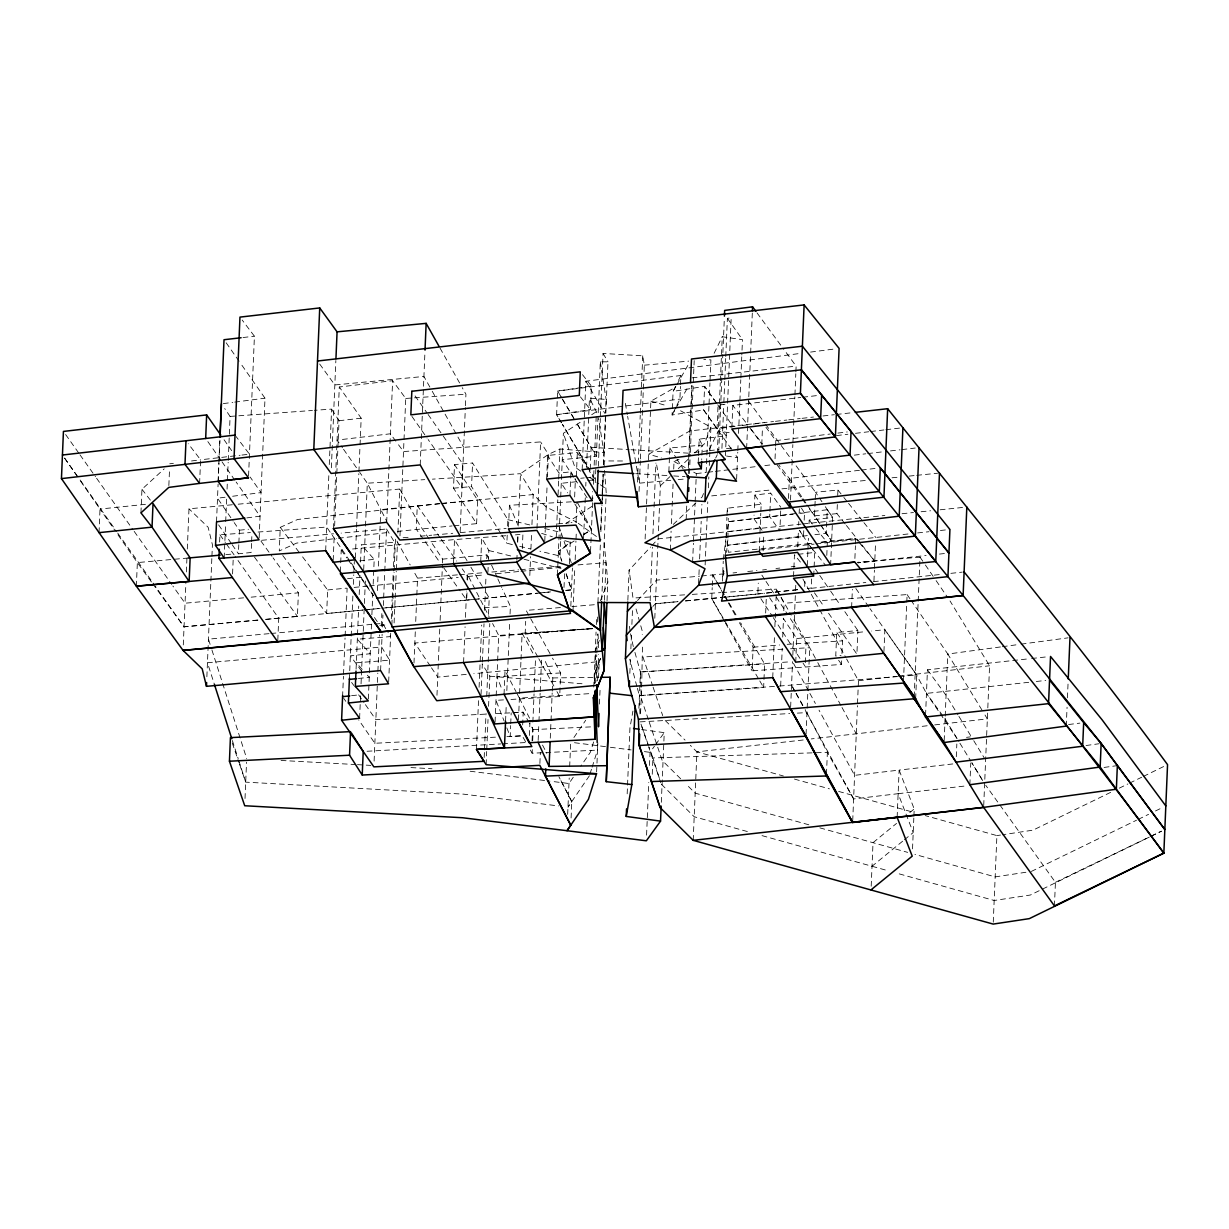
<?xml version="1.0" encoding="UTF-8"?>
<svg xmlns="http://www.w3.org/2000/svg" width="1229" height="1229" viewBox="0 0 1229 1229"><rect width="100%" height="100%" fill="white"/><g stroke="black" fill="none" stroke-linecap="round" stroke-linejoin="round"><path stroke-width="0.75" stroke-dasharray="5 3.75" d="M99.027 532.649L100.01 509.052L79.608 479.725M136.358 586.187L137.356 562.59L116.478 532.664M140.951 512.862L141.95 489.265L164.194 468.879M168.849 485.563L169.541 469.232M183.29 644.948L185.871 583.437M186.347 571.946L186.916 558.565M187.315 548.994L188.989 508.821L232.65 504.72M199.605 483.396L200.588 459.8L188.221 443.7M206.871 676.764L210.804 583.022M210.881 581.102L211.849 558.15M211.926 556.23L212.417 544.754L208.131 527.272L188.989 508.821M218.086 481.307L219.853 439.214M216.519 521.818L218.101 484.18M218.178 482.275L218.977 463.149M219.069 461.228L219.945 440.182M219.638 542.05L219.93 534.784L250.424 532.572M224.17 557.997L225.614 523.569M225.69 521.649L226.643 498.697M227.058 489.127L228.179 462.334M228.256 460.429L230.1 416.416L224.707 408.55M232.573 573.928L233.187 559.395M251.546 543.418L251.162 552.497L238.411 553.803L238.795 544.724M238.872 542.911L239.409 530.206L234.186 522.586M248.565 475.976L254.418 336.208L242.19 320.047M251.622 541.605L251.93 534.338M245.017 798.497L246.537 762.195M259.15 537.872L265.003 398.196L240.193 362.801M439.905 503.537L297.633 519.483L280.258 527.349L279.275 550.945L296.65 543.08L336.531 538.456M277.815 640.048L278.722 618.264L235.169 556.43M265.295 619.37L297.418 616.436L298.401 592.839L273.068 557.828M325.67 550.653L328.88 474.133M329.28 464.562L331.6 409.088L314.363 410.332M331.369 467.788L335.855 360.558M362.616 610.091L326.653 613.548L327.651 589.951L301.059 554.832M333.366 528.562L339.296 386.981L392.619 380.698L405.739 398.457L399.963 536.274M333.182 560.393L334.227 535.521M334.626 525.966L337.837 449.43M337.914 447.525L339.035 420.733L331.6 409.088M340.325 571.808L340.617 564.557M340.694 562.744L341.232 550.039L345.011 549.686M342.584 696.674L343.444 676.257M343.521 674.352L345.042 638.005M345.119 636.084L347.131 588.261M349.374 679.407L351.11 637.959M351.187 636.038L352.877 595.865M353.353 584.374L353.752 574.819M353.844 572.898L354.321 561.423M355.319 557.843L356.518 529.146M356.594 527.241L358.837 473.672M358.914 471.752L359.959 446.88M360.051 444.975L361.172 418.183L339.296 386.981M356.072 669.191L357.439 636.668M357.516 634.748L358.714 606.051M359.191 594.575L360.005 575.433M360.558 562.052L361.28 544.831L394.524 542.235L393.311 570.932M363.692 569.795L367.317 483.197L359.759 472.412M359.605 718.289L360.573 695.322M361.049 683.846L364.091 611.151M364.414 603.5L365.459 578.629M368.347 699.009L371.557 622.473M371.88 614.823L372.771 593.776M373.17 584.221L374.2 559.349L361.28 544.831M377.395 590.581L378.102 573.636M378.424 566.108L380.79 509.62L367.317 483.197L424.758 479.633M374.108 761.12L377.81 673.108M377.887 671.203L379.408 634.855M381.313 626.283L381.85 613.578M386.689 522.279L392.619 380.698M380.606 670.588L382.127 634.241M382.434 627.02L382.941 615.099M383.34 605.544L383.571 599.798M383.663 597.878L384.708 573.006M384.785 571.101L386.551 529.008L341.124 533.109M388.671 681.895L390.745 632.152M391.314 618.755L392.112 599.629M392.189 597.709L393.234 572.837M391.867 625.039L394.079 572.33M394.156 570.44L395.508 538.44L410.194 564.925M394.094 622.965L395.062 600.013M395.139 598.093L396.26 571.301M396.337 569.396L397.459 542.603M397.873 533.048L399.717 489.034L234.555 504.535M420.21 464.931L424.942 352.062M413.989 663.015L415.325 630.876M415.725 621.459L416.754 596.987M416.831 595.097L417.537 578.152L413.866 571.531M436.971 695.276L439.798 628.019M440.12 620.368L442.44 564.879M442.517 562.959L442.686 559.134L430.181 540.56M453.993 525.751L476.622 523.677L453.516 488.19L454.5 464.593L472.566 462.995L507.854 519.652L507.546 526.903M453.516 563.189L454.5 539.592L507.93 535.567M460.153 532.034L465.361 407.613M465.453 405.708L465.929 394.217L462.227 387.627M463.579 662.539L465.084 626.775M465.468 617.357L466.574 590.995M467.051 579.704L467.281 574.051L489.096 616.697M466.989 592.839L466.697 600.105L381.543 608.278M467.527 580.134L467.681 576.509L462.196 568.797M500.817 533.54L471.567 486.592L472.566 462.995M476.622 523.677L477.605 500.08L454.5 464.593M480.723 561.638L481.707 538.041L488.85 550.546L488.466 559.625M476.468 749.398L478.603 698.564M479.08 687.272L481.691 625.039M481.046 694.554L482.321 663.952M482.398 662.032L484.011 623.764M484.564 610.367L486.008 575.94M486.73 558.719L486.899 554.893L442.686 559.134M487.928 572.33L488.159 566.892M488.527 614.331L489.203 598.001L484.395 589.889M484.18 757.494L484.426 751.749M484.503 749.844L486.023 713.481M486.745 696.275L488.113 663.737M488.19 661.832L489.803 623.564M486.131 764.684L486.684 751.503M486.761 749.613L488.021 719.487M488.574 706.322L489.833 676.196L482.106 663.967M495.072 722.053L498.697 635.454L492.599 623.518M512.37 544.57L506.87 543.249L507.254 534.169M508.529 527.041L509.436 505.257L571.316 501.831M504.044 694.262L505.027 670.665L516.011 691.666M505.565 721.177L506.287 703.956M506.84 690.56L509.728 621.69M510.05 614.039L510.373 606.389L502.538 589.213M516.856 560.301L517.086 554.648M517.639 541.467L517.962 533.939M518.346 524.522L520.481 473.687L548.411 454.423L559.932 448.984L603.885 452.549L598.677 418.659M517.686 542.419L517.977 535.153M506.901 736.586L522.217 735.818L510.204 736.448L510.649 725.556M510.726 723.743L511.187 712.851M522.31 548.672L522.924 534.139L515.427 534.861M518.484 719.841L519.514 695.368M519.59 693.494L520.927 661.479M521.004 659.604L522.11 633.242L592.178 628.756L498.697 635.454M537.872 657.054L525.152 634.01L525.689 621.306M522.678 724.926L523.201 712.221L492.583 713.772M529.807 575.495L530.59 556.66M530.913 549.133L531.619 532.188M531.942 524.66L533.202 494.534L520.481 473.687L432.408 479.156M536.981 528.516L540.606 441.918L403.511 451.55L396.952 442.67M529.392 735.48L529.914 722.775M532.065 740.949L532.771 724.004M532.864 722.114L534.047 693.878M534.123 691.988L535.46 659.988M597.279 744.436L597.524 750.12L532.157 753.208L532.311 749.582M532.695 740.503L533.14 729.611L529.53 723.282M546.628 479.064L547.612 455.467L577.338 452.472L588.184 469.34M544.77 541.037L545.246 529.73M545.323 527.856L547.135 484.549M547.458 477.021L548.411 454.423L540.606 441.918M538.164 740.396L538.87 723.451M538.947 721.561L540.13 693.325M540.207 691.435L541.543 659.435M539.884 763.501L540.345 752.609M561.423 422.699L556.629 414.649L557.613 391.052L591.441 386.075L590.458 409.672L556.629 414.649L561.469 422.791M556.215 537.472L557.797 499.819M558.074 494.841L558.673 480.324M558.673 479.11L559.932 448.984M550.285 738.183L552.174 692.987M552.267 691.113L552.82 677.932L544.155 658.959M557.444 574.88L559.533 525.136M559.61 523.216L563.374 433.299L582.254 420.932M560.685 541.528L560.071 556.061L561.883 561.392M560.762 539.715L561.054 532.464L559.425 527.687M564.003 587.477L564.603 572.96M510.972 699.455L559.687 696.536L560.67 672.939L552.497 658.129M569.933 495.456L570.917 471.859L558.98 473.057L547.612 455.467M569.319 564.126L570.225 542.342L573.497 540.391M574.65 496.962L575.402 478.803M570.824 606.174L572.422 568.059M576.355 476.069L577.338 452.472M576.094 521.48L576.862 503.337M573.021 610.659L574.834 567.352M575.157 559.825L575.94 541.006M576.017 539.116L576.247 533.463M567.675 814.381L569.211 778.003M569.672 766.712L570.625 744.113M582.147 469.708L585.864 381.22L801.016 353.337M571.086 817.976L571.762 801.631L559.564 777.942M583.606 537.764L585.373 495.671M585.772 486.1L585.926 482.275M586.571 466.974L589.459 398.104L606.112 399.456L605.559 412.852M590.227 469.109L591.134 447.341L575.817 421.608M592.117 500.618L592.501 491.539M592.962 480.647L593.115 477.021L589.167 470.876M590.55 551.406L592.808 497.745M593.361 484.349L594.083 467.128M594.16 465.223L596.403 411.638L589.459 398.104M595.266 482.674L600.336 361.802L607.986 361.848L603.716 463.886M598.323 466.329L600.336 418.49M600.413 416.585L603.055 353.445L642.736 355.826L644.349 365.182L640.417 458.924M593.761 687.042L595.128 654.366M595.189 652.753L596.065 632.044M596.372 624.516L596.695 616.973M600.658 529.745L601.703 504.689M602.149 493.966L602.993 474.071M603.393 464.501L605.467 414.757M602.21 499.65L603.255 474.717M597.924 602.502L600.413 543.187M600.889 531.711L602.01 504.935M602.102 503.014L603.301 474.317M603.7 464.746L603.854 460.921L624.347 460.998M595.573 682.986L596.756 654.75M596.833 652.876L597.617 634.041M597.494 680.897L598.6 654.535M598.538 677.932L599.23 661.601L600.535 658.298M601.718 599.967L606.127 494.734M606.204 492.829L603.854 460.921M596.618 771.904L597.832 742.869M599.46 704.063L600.09 689.008M604.453 600.259L606.02 562.605L604.146 542.097M607.034 600.643L607.817 581.824L606.02 562.605L577.461 564.971M627.85 600.228L629.11 570.102L650.556 547.013M637.452 482.106L638.174 464.885M638.25 462.964L640.248 415.141M640.34 413.221L642.736 355.826M629.847 673.354L630.477 658.283M630.861 648.881L631.506 633.811M631.89 624.409L632.52 609.338M639.049 491.446L640.34 460.844M627.174 793.842L629.939 727.952L632.92 711.084M645.117 538.978L650.894 401.161L675.612 387.181M638.88 708.288L639.879 684.691M639.956 682.878L640.401 671.986L633.811 648.405M640.555 713.45L641.569 688.977M641.646 687.103L642.521 643.842M650.156 600.781L652.399 547.212M652.952 533.816L653.997 508.944M654.074 507.024L655.917 463.026M654.796 618.279L657.653 550.162M657.73 548.288L660.342 485.778L656.317 462.872M646.577 835.167L648.789 782.443M649.496 765.498L650.049 752.332L654.412 746.264M652.246 774.27L652.922 757.924L649.112 747.109M668.853 471.583L669.851 447.986L702.312 445.082L701.698 459.6M670.312 549.993L671.095 531.174M671.418 523.646L673.077 484.103M673.707 469.048L674.03 461.505L679.069 459.247M661.325 802.307L664.244 732.653L640.77 729.427M676.795 405.447L679.914 399.102L680.436 386.398M680.513 384.585L680.897 375.506L557.613 391.052L561.499 397.566L557.613 391.052M686.166 519.421L686.719 506.025M688.317 467.773L691.773 385.507M688.317 473.626L688.962 458.325M689.039 456.405L692.004 385.614M689.469 473.503L690.268 454.377M690.345 452.456L694.201 360.635M692.618 562.068L693.417 543.249M693.494 541.359L695.076 503.706M695.153 501.831L696.336 473.58L693.141 471.859M698.195 462.734L698.425 457.296M698.502 455.483L699.193 439.137L726.247 435.834L719.718 428.399M698.579 583.452L699.209 568.382M699.608 558.98L701.191 521.311M701.498 513.783L701.897 504.382M706.168 472.443L708.964 405.816M709.041 403.911L709.932 382.864M710.009 380.944L710.9 359.897L703.787 359.482M693.202 840.344L696.92 751.856L690.314 745.312M705.139 564.941L707.781 501.801M708.365 487.821L708.826 476.929M709.302 465.453L709.87 452.057M709.947 450.152L710.915 427.185L679.545 410.209M735.034 426.432L717.045 428.752L718.028 405.155L727.03 403.988M717.337 453.455L719.349 405.616M719.426 403.711L720.302 382.665M720.394 380.744L722.237 336.746L742.47 339.65L741.824 354.966M724.603 621.536L711.745 598.538L712.206 587.646M712.282 585.834L712.743 574.942L725.632 573.666M718.719 451.995L720.808 402.252M720.885 400.331L721.853 377.38M721.93 375.459L722.806 354.413M722.898 352.508L724.342 318.065M721.93 448.416L723.773 404.418M723.85 402.497L724.726 381.451M724.818 379.546L725.694 358.499M725.771 356.579L727.384 318.311L731.178 317.85L725.709 448.539M725.417 455.606L725.648 449.875M722.406 581.163L723.251 561.192M723.313 559.379L725.801 539.577M725.31 555.416L726.907 517.301M726.984 515.489L727.291 508.222L761.166 504.243L760.859 511.51M731.885 427.185L732.807 405.401L800.832 397.459M727.86 539.777L726.508 552.405M727.937 537.964L728.29 518.269M736.617 479.325L737.753 452.195M737.815 450.628L738.137 442.962M738.537 433.407L739.827 402.789M739.904 400.884L740.78 379.838M740.872 377.917L741.748 356.871M746.633 448.401L748.722 398.657M748.799 396.737L752.332 312.55M762.026 530.298L753.899 518.684L754.053 515.059M754.36 507.792L754.898 495.087L770.675 493.106L780.845 507.331M841.665 660.818L841.512 664.443L752.133 670.819L753.131 647.222L739.351 622.581M761.765 444.621L762.441 428.276M759.184 551.437L759.875 535.107M759.937 533.294L760.782 513.323M724.649 597.263L757.817 594.006L758.278 583.114M763.132 550.899L763.808 534.554M765.667 613.056L766.266 598.523M780.692 510.972L779.862 530.928L769.692 516.702L769.846 513.061M769.922 511.249L770.675 493.106M637.39 688.332L639.418 695.583L763.639 687.549L764.622 663.967L740.611 622.75M775.038 458.77L775.499 447.894M775.576 446.066L775.806 440.627L765.959 427.277M772.734 677.64L774.47 636.223M774.869 626.805L776.451 589.152L722.898 592.47M780.661 686.074L782.228 648.42M782.704 637.114L783.503 618.295M783.81 610.767L784.133 603.224L780.722 596.971M788.511 498.452L789.356 478.48L778.925 465.054M790.524 500.049L792.843 444.575M792.92 442.655L794.856 396.737M794.933 394.832L795.808 373.785M795.885 371.865L796.131 366.119L784.962 350.926M793.55 576.509L794.456 554.725L802.153 564.219M790.646 707.044L792.551 661.663M792.828 655.287L794.671 611.289M794.748 609.369L795.47 592.148M795.547 590.243L795.793 584.497M797.744 546.92L798.42 530.59M798.65 525.136L798.804 521.511M799.188 512.432L799.342 508.806M795.747 662.139L796.73 638.542L783.18 618.172M807.315 535.614L727.629 545.23L803.505 536.505L803.812 529.238M804.196 520.174L804.488 512.908L801.492 508.268M804.688 586.448L804.995 579.182M807.284 565.494L807.883 550.976M807.96 549.163L808.421 538.271M809.035 523.754L809.189 520.113L832.617 517.501L830.635 564.695M805.272 662.692L806.116 642.721L788.634 615.99M811.57 578.982L811.186 588.061L807.376 588.476M815.134 501.324L814.52 515.842L819.866 523.738M815.211 499.496L815.518 492.245L792.843 461.382M806.07 734.312L809.696 647.698L792.152 616.804M813.736 576.017L814.044 568.766M814.12 566.938L814.735 552.42L812.553 549.517M858.103 541.298L855.722 538.486L831.634 541.098L826.287 533.325L827.286 509.728L798.819 513.154M826.794 555.4L827.317 542.696L815.979 528.593M845.229 524L836.949 513.63L837.333 504.551M837.702 495.471L837.932 490.033L815.518 492.245L821.924 501.709M826.472 774.162L827.378 752.378L805.164 709.379M828.607 613.24L856.905 654.151L857.888 630.554L836.749 632.474L835.751 656.071L841.051 655.595M841.957 653.551L842.495 640.847L836.749 632.474M851.62 607.495L852.373 589.352M854.892 558.442L855.43 545.737M855.507 543.925L855.722 538.486L819.605 542.45M852.726 820.649L857.427 705.6M857.504 703.695L858.472 680.728L846.627 659.036M873.942 581.04L874.403 570.148M874.464 568.32L875.463 544.724M871.192 886.217L873.02 842.664L896.555 823.399M883.943 651.493L884.865 629.709L871.73 631.03M897.139 817.285L899.121 770.091L953.643 763.839M903.484 681.204L906.725 604.007M906.802 602.133L907.11 594.59L784.133 603.224M914.192 696.858L918.109 603.116M918.186 601.196L920.045 557.198L857.32 562.314M915.651 698.64L916.634 675.044L884.865 629.709M912.532 848.886L913.823 818.038M913.9 816.21L914.207 808.959L899.121 770.091L854.631 775.345L819.021 710.147M925.56 715.186L927.449 669.805L1010.776 660.772M944.179 740.641L945.132 718.059M945.209 716.169L947.805 654.043L911.396 600.858M956.3 756.695L956.838 743.991M969.85 784.732L970.772 762.948M983.722 805.471L987.732 709.794M987.809 707.873L989.575 665.78L950.032 600.95M993.262 922.211L996.903 835.597L925.13 815.564M1054.436 905.911L1055.434 882.314L985.735 785.3M1066.265 726.078L1067.064 707.243M1067.448 697.826L1068.078 682.771M726.078 537.78L728.613 521.634L796.93 513.384M723.681 570.348L722.56 577.538L724.204 570.317M593.638 741.917L590.396 752.163L580.749 766.281M589.951 774.055L591.564 768.924M592.117 767.219L597.524 750.12M600.382 600.812L607.817 581.824M595.282 650.74L599.337 640.386M600.366 658.805L594.283 674.337L594.698 683.816L594.283 674.337L599.23 661.601L473.841 673.646M710.915 427.185L704.447 443.746L694.8 452.948M703.51 493.536L702.22 496.839L699.455 499.466M714.126 353.291L722.237 336.746M709.363 449.322L718.274 431.133L731.147 432.977M715.662 458.033L717.29 454.73M675.443 386.628L673.093 391.39L672.109 414.987L703.618 409.948L717.045 428.752M678.562 380.268L680.897 375.506M676.011 407.045L672.109 414.987L674.875 410.133M675.858 386.536L673.093 391.39L704.601 386.352L716.999 403.711M676.78 384.907L687.81 365.474M675.781 408.504L688.67 385.845M573.912 737.523L585.695 720.271M573.252 777.25L568.981 783.518L551.867 781.398M589.398 775.76L567.982 807.115L571.762 801.631L558.872 776.667M655.518 744.759L664.244 732.653M651.816 545.661L658.129 538.87L801.047 524.138M637.467 600.535L656.394 580.165L699.593 576.155M652.876 606.481L655.41 603.762L677.993 601.58M660.342 485.778L669.989 476.575M678.254 468.71L689.285 458.202M673.277 524.414L698.087 500.787M909.798 812.569L914.207 808.959M762.026 835.628L872.022 866.261L902.916 840.974M904.39 839.776L913.224 832.555L898.122 793.688L853.648 798.942L827.378 752.378L813.951 752.809M591.687 414.741L596.403 411.638M565.709 523.569L592.455 506.025M574.158 540.975L558.427 551.283L560.071 556.061L539.884 551.191M583.606 534.784L591.472 529.622L576.939 501.524M583.299 534.523L591.472 529.622L574.849 504.044M1110.647 792.352L1033.036 830.143L1002.326 834.783M1119.266 788.158L1127.884 783.964M1129.605 783.119L1141.68 777.235M1143.4 776.405L1164.093 766.328M1031.315 871.438L1136.502 820.219M1138.223 819.374L1148.577 814.335M1155.475 810.971L1162.373 807.622M1149.315 837.087L1030.317 895.035L994.184 900.488L895.726 872.897M1151.035 836.258L1161.374 831.219M1055.434 882.314L1149.453 836.949M1151.158 836.135L1161.405 831.188M996.903 835.597L1000.514 835.059M1025.892 872.267L995.167 876.891L914.944 854.416M1086.052 745.511L1099.264 743.714M1104.072 767.434L1117.345 765.621M1000.437 646.946L947.805 654.043L982.401 710.777M1002.311 646.7L1019.225 644.426M1021.115 644.165L1068.093 637.836M753.269 424.066L760.797 423.083M223.355 403.588L232.819 402.359M234.708 402.113L265.003 398.196M810.541 352.093L835.29 348.882M169.756 463.794L173.381 463.318M191.524 460.967L200.588 459.8M742.224 425.495L747.631 424.804L732.807 405.401M225.076 497.238L217.518 498.221L233.141 521.065M232.65 496.255L261.04 492.583L250.163 477.052M246.799 517.901L260.056 516.18L236.122 481.998M556.629 414.649L679.914 399.102M753.899 518.684L769.692 516.702M966.516 737.354L970.295 736.878M1068.554 724.526L1079.892 723.113M775.806 440.627L830.358 434.006M837.871 433.1L847.288 431.947M814.904 534.692L826.287 533.325M694.201 452.472L707.474 450.889M709.379 450.674L718.873 449.553M726.462 448.646L732.146 447.971M836.503 435.588L847.887 434.236M855.476 433.33L868.765 431.748M870.654 431.533L883.943 429.95M885.848 429.72L901.026 427.922M696.336 473.58L705.845 472.474M707.75 472.259L713.465 471.583M715.37 471.368L755.343 466.697M764.853 465.591L770.568 464.915M854.324 455.145L865.754 453.808M867.659 453.593L882.883 451.811M890.487 450.92L900.012 449.814M901.917 449.584L915.236 448.032M859.44 470.308L789.356 478.48L802.03 497.269M861.345 470.077L876.492 468.31M760.167 527.84L726.293 531.819L728.336 552.267L812 543.295M243.019 337.529L254.418 336.208M339.035 420.733L361.172 418.183M802.721 397.244L819.743 395.262M338.421 538.241L389.701 532.295M397.29 531.42L452.118 525.935M728.613 521.634L793.12 514.214M800.709 513.338L804.488 512.908M204.352 459.369L240.07 455.268M241.959 455.053L249.472 454.192L236.122 436.572M798.143 554.31L814.735 552.42M858.472 680.728L896.479 676.396M898.368 676.18L989.575 665.78M927.173 725.771L811.263 738.921M934.701 724.91L987.348 718.873L983.4 712.39M898.122 793.688L965.825 785.915M692.096 377.841L796.131 366.119M760.229 423.022L689.868 430.933L648.666 454.254L661.34 457.879M762.134 422.807L773.548 421.532M775.453 421.317L786.852 420.041M788.757 419.826L800.171 418.536M802.076 418.321L813.49 417.046M823 415.97L834.399 414.695M836.304 414.48L853.418 412.56M811.801 543.31L808.19 543.71L799.464 530.267M820.818 542.296L831.634 541.098L821.064 525.444M803.213 739.981L696.92 751.856L783.411 776.006M347.53 578.69L363.738 576.908M762.61 569.979L766.435 569.549M775.96 568.489L779.77 568.075M791.199 566.799L795.025 566.369M757.817 594.006L799.741 589.336M351.586 695.675L358.791 694.892M759.399 550.054L814.12 544.124M816.01 543.925L909.998 533.77M917.602 532.94L929.016 531.711M940.415 530.482L949.925 529.453M861.775 544.754L874.771 561.069L857.919 562.821L926.113 555.508M939.432 554.079L948.942 553.05M1012.665 660.557L1029.702 658.713M1031.607 658.498L1048.644 656.655M1028.719 682.31L926.466 693.402L916.634 675.044L869.978 608.616M1036.293 681.481L1045.756 680.451M766.497 593.085L798.328 589.69M811.432 588.292L850.729 584.098M854.493 583.698L865.831 582.485M873.389 581.67L941.429 574.358M950.877 573.344L962.215 572.13M145.452 504.336L100.01 509.052L115.388 531.097M359.744 560.854L374.2 559.349M802.952 523.938L871.545 516.856M873.45 516.672L884.88 515.489M902.04 513.722L913.47 512.539M921.089 511.756L930.614 510.772M940.154 509.789L963.014 507.423M358.407 678.454L369.268 677.317L366.918 674.69M580.718 478.265L584.267 477.912M586.033 477.728L593.115 477.021M576.478 481.722L561.361 483.274L567.583 492.86M587.815 480.554L595.389 479.786L590.534 471.644M239.409 530.206L248.504 529.269M711.699 495.886L772.442 489.803M781.936 488.85L867.351 480.278M892.024 477.804L899.613 477.052M909.107 476.099L914.806 475.531M916.696 475.331L937.573 473.242M796.73 638.542L864.233 631.783M439.844 503.767L380.79 509.62L386.843 521.48M441.749 503.583L533.202 494.534L546.352 507.116L576.724 522.171L571.009 522.678M836.949 513.63L814.52 515.842L806.593 505.042M733.006 572.944L736.693 572.576M747.754 571.485L756.956 570.579M549.056 592.071L477.927 599.061M565.893 590.396L571.5 589.843L564.756 569.334M685.459 600.966L722.806 597.448M467.681 576.509L484.825 574.834M496.27 573.713L519.13 571.47M521.035 571.285L562.959 567.183M367.041 609.615L265.464 619.462M368.915 609.43L380.191 608.324M472.412 599.537L466.697 600.105L461.213 592.393M474.317 599.353L537.196 593.192M539.101 593.008L550.546 591.886M565.786 590.396L571.5 589.843L566.093 573.835M327.651 589.951L346.578 588.138M354.136 587.416L367.394 586.141M369.284 585.956L458.217 577.415M364.506 609.922L379.638 608.463M685.536 600.858L764.622 593.269M466.237 674.383L437.739 677.118L431.487 667.823M385.829 607.787L476.053 599.245M441.779 503.368L477.605 500.08M352.554 548.994L454.5 539.592L467.035 560.685M243.603 597.847L185.041 603.209L172.874 586.018M251.162 597.156L298.401 592.839M701.467 575.986L712.743 574.942L717.536 583.176M257.737 620.061L184.043 626.805L152.918 583.99M655.41 603.762L677.947 601.672M644.349 365.182L688.655 361.126M670.788 480.293L639.403 483.166L627.635 416.339M678.178 479.617L685.552 478.941M261.623 540.299L333.551 533.801M403.127 537.749L410.763 537.073M420.303 536.213L431.748 535.183M433.653 535.014L452.733 533.294M460.368 532.618L506.148 528.501M557.659 523.892L569.104 522.863M188.206 558.012L137.356 562.59L151.812 582.469M225.875 554.632L233.418 553.956M257.89 620.138L184.043 626.805L155.3 586.202M269.028 633.657L208.454 639.141L211.357 648.19M270.918 633.488L373.124 624.255M375.014 624.071L382.588 623.395L387.012 630.738M453.516 488.19L471.567 486.592M753.131 647.222L779.616 644.979M787.19 644.334L842.495 640.847M560.455 607.556L526.135 610.414L529.776 616.989M571.884 606.604L596.664 604.53M525.152 634.01L593.776 628.296L414.818 643.044L430.442 666.287M417.537 578.152L457.526 574.865M459.431 574.711L484.395 572.637M491.8 572.038L518.607 569.826M520.359 569.672L560.409 566.369M897.692 676.58L776.344 686.289M899.582 676.426L916.634 675.044M230.1 416.416L312.458 410.471M258.044 532.034L326.653 527.057L350.111 561.361M405.739 398.457L465.929 394.217M640.847 687.011L640.401 671.986L790.646 661.786M774.454 686.427L639.418 695.583L639.971 714.356M640.401 671.986L764.622 663.967M516.856 693.279L519.391 698.133L591.349 693.525M684.645 594.851L632.996 598.047L629.11 570.102M692.296 594.375L720.977 592.593M560.67 672.939L496.962 676.749L502.384 690.498M503.475 699.9L495.978 700.346L504.105 720.977M782.858 649.189L642.921 656.977L652.507 685.413M790.524 648.774L809.696 647.698L816.87 660.987M640.201 721.869L789.725 713.557M797.391 713.127L806.977 712.59M367.041 751.257L500.71 743.929M502.615 743.822L527.441 742.454M512.908 712.759L523.201 712.221L528.624 721.715M484.272 607.725L510.373 606.389M379.807 625.284L387.412 624.9M484.933 714.157L375.859 719.672L365.09 704.14M495.425 737.17L374.86 743.268L358.73 719.964M533.14 729.611L591.041 726.877M812.046 752.87L652.922 757.924L660.634 782.32L648.589 746.74M552.82 677.932L598.646 677.363M281.072 760.444L355.58 764.546M357.485 764.653L370.851 765.39M410.962 767.587L431.978 768.739M239.594 764.346L245.708 782.151L463.456 794.134L558.488 805.932M591.134 447.341L629.094 449.614M630.999 449.722L687.948 453.148M635.7 473.672L671.771 475.838M673.676 475.946L685.06 476.637M489.833 676.196L583.114 683.831M470.154 771.244L549.977 781.168M574.481 742.715L608.493 747.032M610.383 747.278L631.153 749.92M644.38 751.61L650.049 752.332M726.493 456.051L737.523 457.634L734.235 453.025M507.854 519.652L531.711 525.397M544.555 528.485L561.054 532.464L563.466 539.577M519.713 546.337L530.713 548.994M488.85 550.546L511.064 556.046M524.03 559.256L561.054 568.412M794.456 779.078L829.421 788.849M838.624 791.415L914.084 812.477M808.851 824.797L695.184 793.151L685.936 783.994M819.851 827.854L907.663 852.373M747.355 831.541L694.201 816.747L661.171 784.056M872.022 866.261L888.429 870.854M650.894 401.161L667.193 405.831M541.605 533.371L552.343 536.735M564.864 540.668L570.225 542.342L558.427 551.283L561.592 560.301M674.03 461.505L685.183 467.542M580.81 471.199L574.803 467.005L563.374 433.299M589.828 477.482L598.846 483.765M600.351 484.81L606.358 489.004M578.244 523.277L601.089 539.884M665.212 720.486L685.029 740.088M680.651 778.771L662.17 760.459L648.973 721.377M362.217 669.406L356.333 662.815L389.578 660.203L381.604 646.992L207.471 662.738L214.414 684.445M859.301 542.711L874.771 561.069M809.189 520.113L814.858 527.18M811.601 547.95L808.19 543.71L811.463 548.073M812.722 549.363L825.197 564.879M837.932 490.033L842.664 495.963M843.847 497.438L847.395 501.893M848.578 503.368L862.758 521.157M863.941 522.648L875.77 537.472M846.412 525.49L860.592 543.279M582.515 374.691L591.441 386.075M580.411 396.859L590.458 409.672M751.103 429.274L762.687 444.176M141.95 489.265L150.814 500.695M280.258 527.349L299.907 553.311M282.747 555.523L326.653 613.548M395.861 441.196L390.392 433.791L337.069 440.074L342.476 447.771M748.615 401.207L764.484 422.807M765.621 424.343L791.706 459.83M749.89 427.876L761.227 443.316M777.112 464.915L800.924 497.315M802.045 498.866L805.456 503.491M757.033 312.903L783.841 349.405M361.587 671.095L350.357 655.81L370.252 653.72L357.332 639.218L390.561 636.607L387.903 632.213M351.617 682.464L353.86 685.521M927.449 669.805L946.084 695.337L957.944 714.786M942.904 715.923L926.466 693.402L939.125 712.083M319.663 364.014L334.841 384.938L423.913 376.458L431.318 389.639M260.963 541.083L271.978 556.307M254.464 557.06L297.418 616.436M716.63 403.281L704.601 386.352L703.618 409.948L733.145 451.489M717.736 404.817L733.037 426.355M440.289 537.979L417.276 505.626L416.278 529.223L439.291 561.576M441.38 539.516L456.727 561.1M443.684 567.737L460.122 590.857M727.384 318.311L742.47 339.65M65.644 434.544L78.902 453.286M80.008 454.853L95.493 476.714M96.599 478.265L133.07 529.807M134.176 531.374L171.768 584.466M64.645 458.14L79.025 478.45M80.131 480.001L116.617 531.543M117.723 533.094L154.193 584.635M219.93 534.784L225.383 542.511M226.474 544.063L234.094 554.878M855.86 588.537L868.734 606.803M341.232 550.039L346.747 557.889M347.853 559.456L355.58 570.456M356.687 572.023L373.247 595.573M415.079 395.892L426.985 412.883M428.076 414.434L442.148 434.513M443.223 436.065L462.718 463.871L461.735 487.467L428.168 439.567M411.93 416.401L427.077 438.031M343.552 449.307L358.668 470.876M226.182 342.799L239.117 361.265M224.062 439.767L231.682 450.644M207.855 441.61L220.897 460.245M221.988 461.812L235.031 480.447M64.584 458.11L78.548 478.173M374.43 617.511L378.732 623.733M358.638 694.815L364.014 702.589M343.659 698.226L345.81 701.329M815.441 569.181L818.698 573.897M819.789 575.479L829.59 589.643M830.681 591.21L840.467 605.375M844.83 611.673L857.888 630.554M814.443 592.777L824.244 606.942M827.286 509.728L832.617 517.501L823 503.291M838.639 660.265L841.512 664.443M920.045 557.198L924.331 563.45M925.391 565.002L935.039 579.074M936.114 580.641L947.897 597.816M907.11 594.59L910.32 599.291M754.898 495.087L761.166 504.243M218.608 524.86L231.113 543.141M232.158 544.662L238.411 553.803M351.171 562.928L373.555 595.666M820.941 525.305L831.634 541.098M940.185 713.634L957.068 738.537M803.09 498.836L806.27 503.521M807.315 505.088L820.004 523.877M429.136 539.009L419.765 525.075L399.717 489.034M769.631 597.786L779.017 611.888M761.888 575.126L764.976 579.842M766.005 581.409L775.253 595.558M776.282 597.125L787.605 614.423M760.905 598.723L772.211 616.006M773.241 617.588L802.045 661.601M803.059 663.184L805.118 666.318M573.774 477.251L562.344 459.677L596.372 456.189L576.032 421.993M574.803 478.849L587.262 498.037M799.495 530.313L803.505 536.505M570.917 471.859L572.714 474.64M669.851 447.986L675.981 457.649M676.995 459.262L683.124 468.94M501.831 535.153L506.87 543.249M958.927 716.399L972.769 739.09M973.752 740.718L984.629 758.554M945.086 718.934L958.927 741.625M959.91 743.238L970.849 761.135M386.551 529.008L394.524 542.235M562.406 399.102L574.849 419.995M590.15 470.937L562.375 424.297L589.567 470.016M562.467 399.195L575.064 420.364M470.891 567.168L483.427 588.261M585.864 381.22L604.822 413.328M603.055 353.445L607.986 361.848M718.504 584.835L724.265 594.728M725.233 596.372L728.106 601.319M729.074 602.963L736.755 616.159M711.745 598.538L758.831 679.314M759.799 680.958L763.639 687.549M523.124 737.4L526.734 743.729M530.344 750.043L532.157 753.208M780.138 595.666L776.451 589.152L779.862 595.404M781.06 597.294L791.23 615.176M795.194 691.697L791.568 685.26L795.209 691.942M796.1 693.294L804.258 707.766M440.028 348.084L461.305 385.983M432.239 391.283L463.702 447.31M712.743 574.942L723.758 594.652M724.664 596.295L727.43 601.227M728.336 602.871L735.679 616.006M725.525 623.18L752.133 670.819M530.682 618.633L551.591 656.486M538.778 658.698L556.046 689.961M556.952 691.604L559.687 696.536M802.89 578.951L845.721 657.377M793.473 663.337L808.989 691.758M809.896 693.433L815.38 703.464M796.131 693.617L804.35 708.672M805.256 710.331L853.648 798.942M817.777 662.646L841.112 705.815M842.003 707.474L856.367 734.051M522.11 633.242L533.755 654.796M699.193 439.137L702.312 445.082M542.527 745.051L546.828 753.377M519.391 698.133L530.068 719.149M486.899 554.893L488.466 558.319M491.585 565.186L497.069 577.2M497.853 578.92L501.755 587.508M509.436 505.257L518.361 526.089M506.809 727.86L510.204 736.448M648.466 745.312L640.831 723.666L647.99 744.974M232.25 742.977L238.979 762.564M653.106 687.18L662.692 715.616M648.374 719.595L641.185 698.272L640.908 688.885M564.065 541.344L572.499 566.246M211.926 649.987L246.691 758.554M232.373 740.534L238.18 758.631M238.749 760.444L245.708 782.151M636.038 608.923L642.137 630.692L642.245 634.456M633.304 646.592L630.492 633.749M636.883 686.519L629.755 659.205M625.346 403.358L627.312 414.496M600.336 361.802L606.112 399.456M629.448 626.298L630.231 631.89M727.291 508.222L727.614 511.571M597.34 617.019L597.601 622.719M595.435 654.535L596.572 681.05M598.077 633.995L598.692 648.897M982.662 780.538L971.832 762.748L982.647 780.523"/><path stroke-width="1.5" d="M661.171 806.07L660.541 821.126L626.222 816.425L631.844 784.578L606.266 781.675L610.106 677.225L600.551 677.333M606.266 781.675L610.106 677.225M355.995 671.095L355.35 686.412L388.579 683.8L380.606 670.588L206.472 686.335L202.201 668.853L183.06 650.402L136.358 586.187L61.45 478.619L63.432 431.425L206.656 414.91L220.805 435.097M185.978 440.765L184.98 464.362L199.605 483.396L248.488 477.789L234.032 458.694L239.962 317.113L319.724 307.941L337.069 331.845L335.947 358.638M189.143 581.44L190.142 557.843L153.026 503.552L152.043 527.149L189.143 581.44L136.358 586.187L232.419 577.553M205.673 438.507L206.656 414.91M206.472 686.335L206.641 682.51M219.93 437.294L224.016 339.726L241.114 337.745M224.17 557.997L215.536 545.415L216.488 522.448M220.268 432.531L221.466 403.834M583.529 539.669L590.473 553.219L569.242 565.939L557.444 574.88L570.517 613.44L277.739 641.861L218.946 558.381L219.33 549.302M229.439 761.227L230.422 737.63L350.557 731.624L349.558 755.221L362.232 775.053L539.808 765.329L570.778 825.227L566.999 830.712L462.473 817.731L244.725 805.748L229.439 761.227L349.558 755.221M319.724 307.941L313.794 449.507L331.123 473.426L420.21 464.931L459.999 535.798M505.565 721.177L504.443 747.969L476.468 749.398L484.026 761.319L373.877 766.865L341.601 720.271L342.645 695.399M341.601 720.271L359.605 718.289L348.391 703.003L349.42 678.131M362.232 775.053L363.216 751.457L351.525 733.145M425.019 350.142L426.14 323.365L337.069 331.845M570.778 825.227L545.492 776.144L545.799 768.893M606.389 765.698L549.102 766.42L550.131 741.947M544.693 542.911L536.904 530.406L399.809 540.038L386.689 522.279L333.366 528.562L363.6 571.685L516.764 562.175L544.693 542.911L556.215 537.472L600.182 541.037L594.39 503.383L602.056 503.429L597.125 495.026L598.17 470.154M504.044 694.262L529.084 742.746L595.051 739.259L594.145 716.876L595.251 690.529M595.051 739.259L597.34 684.661M463.579 662.539L494.995 723.942L594.145 716.876L593.3 697.934L604.115 670.312L600.428 630.585L601.626 601.887M598.508 726.662L599.061 713.481M604.376 602.149L602.318 651.093L413.835 666.64L393.772 630.615L183.06 650.402L277.739 641.861M606.957 602.533L604.115 670.312L593.3 697.934M855.323 412.345L887.661 408.704C981.863 526.642 1078.279 642.921 1167.55 764.638L1163.848 853.126L1029.334 918.631L993.186 924.085L693.202 840.344L660.188 807.653L639.203 745.465L638.435 719.18L629.294 686.535L625.407 658.59L627.773 602.118M688.24 475.546L687.195 500.418L688.255 502.2L638.404 506.763L637.052 491.661M629.525 680.881L629.294 686.535L772.734 677.64L805.994 736.186L852.649 822.539L983.646 807.361L1116.362 789.218L1163.848 853.126L1054.436 905.911L983.646 807.361L944.102 742.531L903.407 683.078L780.415 691.712L772.734 677.64M626.222 816.425L626.544 808.897M631.844 784.578L635.163 705.492M660.188 807.653L639.203 745.465L639.679 734.159M690.498 382.603L691.497 359.006L802.383 346.209L949.925 529.453L947.943 576.647L721.577 601.135L727.353 575.863L725.31 555.416L759.184 551.437L762.902 556.338L797.513 552.374L813.736 576.017L793.473 578.321L804.457 591.886M688.716 491.308L688.87 487.683M688.255 502.2L668.853 471.583L701.313 468.679L701.621 461.413M687.195 500.418L704.954 501.478L705.999 476.606M704.954 501.478L716.292 478.327L717.014 461.105M724.419 316.145L724.649 310.415L752.578 306.82L755.927 311.383M752.409 310.645L752.578 306.82M790.355 503.875L790.201 507.7L731.808 428.998L820.634 418.643C935.684 562.959 1054.282 704.601 1163.848 853.126M317.497 361.019L804.119 304.915L800.402 393.403L820.634 418.643L821.633 395.047L801.4 369.806L623.057 390.361L622.074 413.958L638.404 506.763M602.056 503.429L582.147 469.708L835.397 436.879L839.1 348.391L804.119 304.915M887.661 408.704L883.943 497.192L686.166 519.421L644.948 542.742L670.312 549.993L704.985 568.766L698.502 585.327L654.412 627.358L625.407 658.59M698.502 585.327L935.761 561.53L899.213 516.18L902.916 427.692M919.046 447.586L915.344 536.074L692.618 562.068M935.761 561.53L939.478 473.057M218.946 558.381L325.67 550.653L381.082 631.737L340.249 573.636L521.926 557.736L508.453 528.854L575.94 525.121L590.473 553.219L557.444 574.88L568.873 608.585L600.428 630.585L597.924 602.502L650.064 602.686L654.412 627.358L765.513 616.681L963.121 595.527L966.824 507.039M964.104 571.931L1101.153 743.453L1117.345 765.621L1116.362 789.218L1100.17 767.05L1048.552 703.649L1050.534 656.455L1102.152 719.871L1165.814 805.932M1068.247 679.007L1069.983 637.59M1049.551 680.052L1083.671 722.637L1082.672 746.233L956.07 762.134L925.483 716.999L915.651 698.64L883.866 653.306L795.747 662.139L765.513 616.681M1083.671 722.637L1101.153 743.453L1100.17 767.05L969.85 784.732M594.145 716.876L518.408 721.73L531.834 746.587L476.468 749.398L486.131 764.684L596.541 773.717L588.414 799.357L566.999 830.712L646.346 840.805L660.541 821.126M603.746 650.172L605.098 646.715L603.301 627.497M603.792 650.018L605.098 646.715M714.863 459.692L705.953 477.881L686.965 476.744M627.389 611.397L636.207 601.887M651.616 607.833L626.391 634.994L627.174 640.586M871.038 889.857L912.225 856.152L897.139 817.285L693.202 840.344M670.312 549.993L690.483 540.96L899.213 516.18M1066.265 726.078L944.102 742.531L914.099 698.779M199.605 483.396L168.772 487.391L140.951 512.862L152.043 527.149L99.027 532.649M216.519 521.818L244.909 518.146M215.536 545.415L259.058 539.777L218.086 481.307L248.488 477.789M718.719 451.995L725.248 459.431L698.195 462.734L701.313 468.679M725.248 459.431L721.438 459.892L736.54 481.23L716.292 478.327M821.633 395.047L851.052 431.502L850.053 455.099L774.808 464.224L761.688 446.434L746.633 448.401L788.357 502.077L879.303 491.477L880.287 467.88L948.942 553.05L801.4 369.806M62.433 455.022L235.016 435.097M61.45 478.619L800.402 393.403L835.397 436.879M983.646 807.361L852.542 822.309L790.57 708.856L638.435 719.18M873.788 584.666L854.739 562.083L727.353 575.863M342.584 696.674L349.789 695.875M854.739 562.083L830.635 564.695L788.357 502.077M925.483 716.999L1048.552 703.649M654.412 627.358L963.121 595.527M349.374 679.407L356.61 678.654M348.391 703.003L368.27 700.914L355.35 686.412M363.6 571.685L377.088 598.108L529.484 583.022L542.65 595.604L573.021 610.659L600.428 630.585M598.231 685.198L436.741 700.714L413.835 666.64L377.088 598.108M188.206 558.012L220.221 555.139M391.79 626.928L573.021 610.659M639.203 745.465L805.994 736.186L826.395 775.975L852.649 822.539M545.492 776.144L596.541 773.717M651.938 781.521L826.395 775.975M597.74 471.383L633.811 473.549M597.125 495.026L636.806 497.407M609.968 693.187L631.906 695.675M633.549 728.444L638.957 729.181M563.773 592.931L487.852 574.143L480.723 561.638M517.378 549.67L569.242 565.939M1117.345 765.621L1164.831 829.529L1101.153 743.453M851.62 607.495L915.651 698.64L790.57 708.856L805.994 736.186M333.366 528.562L355.227 559.763L333.105 562.314L325.67 550.653M684.138 470.553L689.254 478.603M516.764 562.175L529.484 583.022M453.516 563.189L488.22 621.597M426.14 323.365L439.091 346.424M538.072 742.27L549.102 766.42M480.954 696.474L504.443 747.969M214.414 684.445L231.805 738.737M604.299 603.9L606.081 623.118M596.726 684.845L598.508 726.539M595.02 691.389L597.202 742.546M595.143 693.279L596.05 715.662M411.838 391.268L410.839 414.864L579.289 395.431L580.272 371.834L411.838 391.268M592.117 500.618L574.419 502.4L569.933 495.456L557.997 496.654L546.628 479.064L576.355 476.069L592.117 500.618"/></g></svg>
